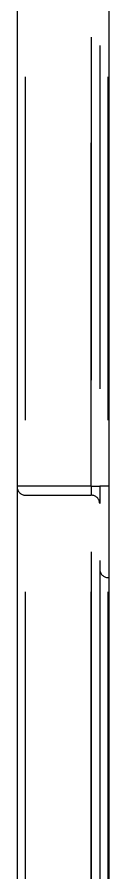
# Model space of a CAD drawing. Header units: metres. Extents: x 0 to 63075, y 0 to 44550.
# Drawn here: x 38223 to 38287, y 34079 to 34673 of the extents above; entities that cross this region are included whole.
import ezdxf

# ---------------------------------------------------------------- set-up
doc = ezdxf.new("R2010")
doc.units = ezdxf.units.M
doc.header["$LTSCALE"] = 75
doc.linetypes.add('HIDDEN2', pattern=[4.7625, 3.175, -1.5875])
for name, color, linetype in [('SDM', 7, 'Continuous'), ('SL4', 4, 'Continuous'), ('ST1', 7, 'HIDDEN2')]:
    doc.layers.add(name, color=color, linetype=linetype)

# ---------------------------------------------------------------- blocks, each defined once
blk = doc.blocks.new('A$Cf5e9a517')
at = {"layer": 'SL4'}
for p, q in [((2060.75, 1456.35), (2060.75, 120.65)), ((2124.25, 1456.35), (2124.25, 120.65))]:
    blk.add_line(p, q, dxfattribs=at)
at = {"layer": 'ST1'}
for p, q in [((2066.6, 112.7), (2066.6, 1450)), ((2112.05, 1450), (2112.05, 112.7)), ((2112.05, 781.35), (2112.05, 1450)), ((2117.9, 1444.15), (2117.9, 112.7)), ((2123.75, 112.7), (2123.75, 1392.85)), ((2112.05, 781.35), (2060.75, 781.35)), ((2112.05, 781.35), (2112.05, 775)), ((2112.05, 781.35), (2117.9, 781.35)), ((2117.9, 781.35), (2117.9, 769.15)), ((2124.25, 781.35), (2117.9, 781.35)), ((2066.6, 775), (2112.05, 775)), ((2112.05, 112.7), (2112.05, 775)), ((2123.75, 717.85), (2124.25, 717.85))]:
    blk.add_line(p, q, dxfattribs=at)
for centre, start, end in [((2066.6, 780.85), 180, 270), ((2112.05, 769.15), 0, 90), ((2123.75, 723.7), 180, 270)]:
    blk.add_arc(centre, 5.85, start, end, dxfattribs=at)

msp = doc.modelspace()

# ---------------------------------------------------------------- block references
at = {"layer": 'SDM'}
msp.add_blockref('A$Cf5e9a517', (36162.25, 33565.92), dxfattribs=at)

doc.saveas('drawing.dxf')
